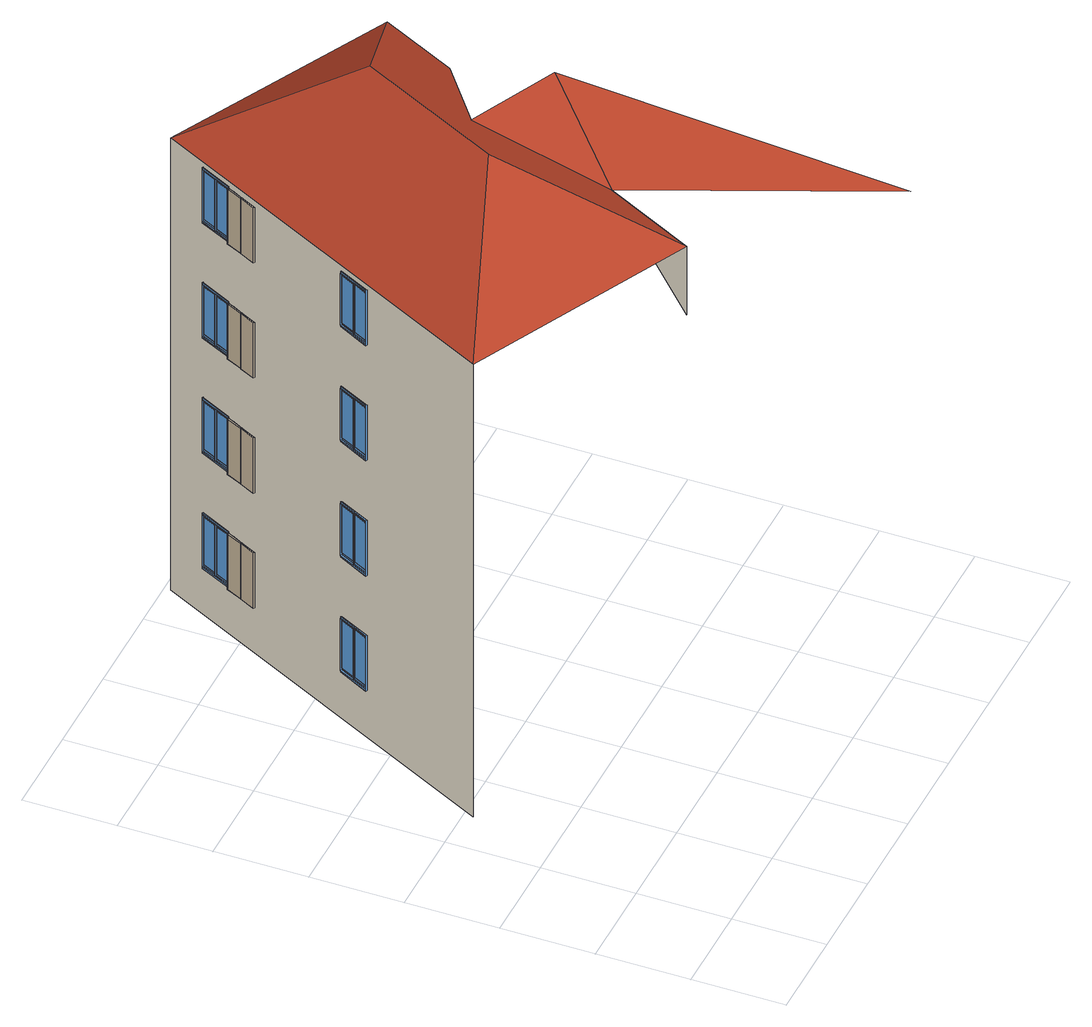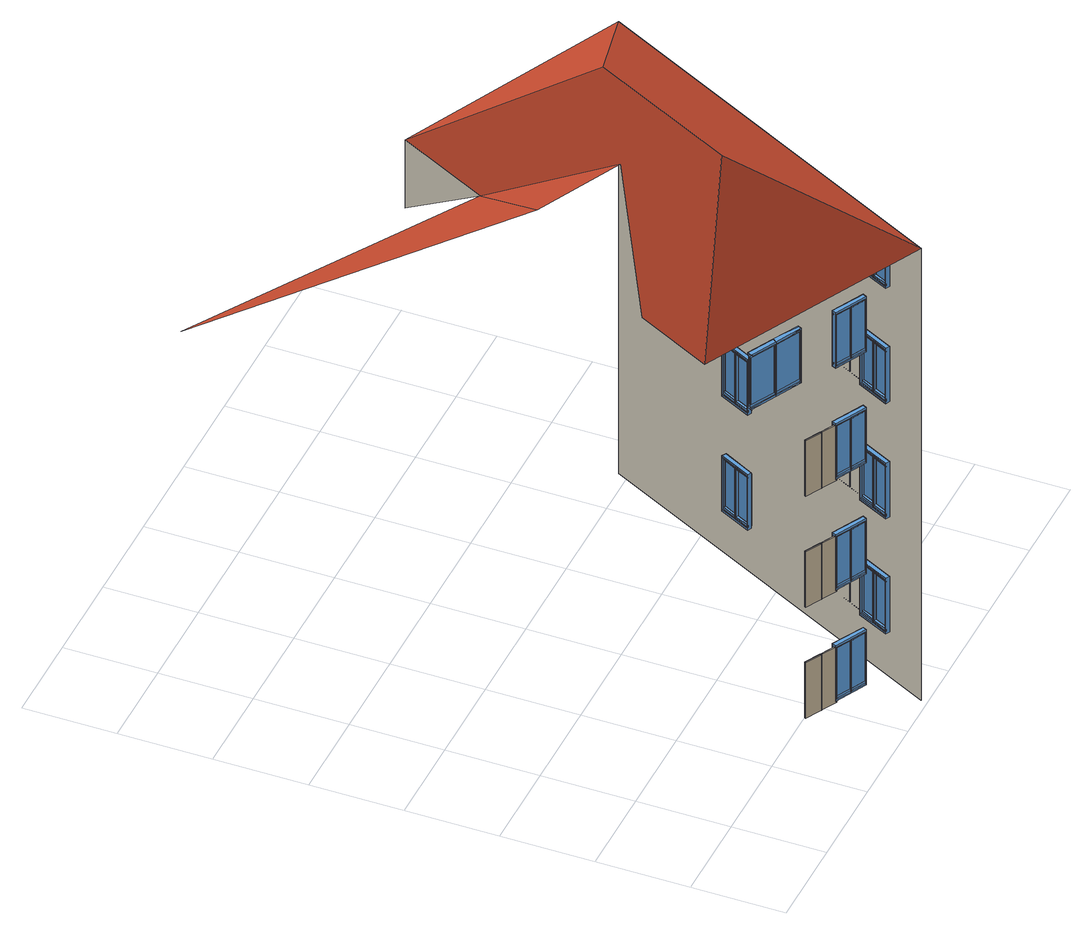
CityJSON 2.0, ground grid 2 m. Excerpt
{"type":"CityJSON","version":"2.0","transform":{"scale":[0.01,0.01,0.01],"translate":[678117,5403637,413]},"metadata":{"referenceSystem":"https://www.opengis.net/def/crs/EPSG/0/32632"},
"CityObjects":{
"building1":{"type":"Building","attributes":{"measuredHeight":13.29},"children":["building1-1","building1-2","building1-3","building1-4","building1-5","building1-6","building1-7"],"geometry":[{"type":"MultiSurface","lod":"3","boundaries":[[[0,1,2,3]],[[4,5,6,7]],[[8,9,10,11]],[[12,13,14,15]],[[16,17,18,19]],[[20,21,22,23]],[[24,25,26,27]],[[28,29,30,31]],[[32,33,34,35]],[[36,37,38,39]],[[40,41,42,43]],[[44,45,46,47]],[[48,49,50,51]],[[52,53,54,55]],[[56,57,58,59]],[[60,61,62,63]],[[1,64,65,2]],[[5,66,67,6]],[[9,68,69,10]],[[13,70,71,14]],[[33,72,73,34]],[[37,74,75,38]],[[41,76,77,42]],[[45,78,79,46]],[[35,80,81,32]],[[39,82,83,36]],[[43,84,85,40]],[[47,86,87,44]],[[50,88,89,51],[32,81,72,33]],[[54,90,91,55],[36,83,74,37]],[[58,92,93,59],[40,85,76,41]],[[62,94,95,63],[44,87,78,45]],[[96,0,3,97]],[[98,4,7,99]],[[100,8,11,101]],[[102,12,15,103]],[[49,104,88,50]],[[53,105,90,54]],[[57,106,92,58]],[[61,107,94,62]],[[73,34,35,80]],[[75,38,39,82]],[[77,42,43,84]],[[79,46,47,86]],[[1,0,96,64],[80,73,34,35]],[[5,4,98,66],[82,75,38,39]],[[9,8,100,68],[84,77,42,43]],[[13,12,102,70],[86,79,46,47]],[[108,109,16,17],[2,65,110,111,112,113,97,3]],[[114,115,20,21],[6,67,116,117,118,119,99,7]],[[120,121,24,25],[10,69,122,123,124,125,101,11]],[[126,127,28,29],[14,71,128,129,130,131,103,15]],[[132,48,51,89]],[[133,52,55,91]],[[134,56,59,93]],[[135,60,63,95]],[[19,136,109,16]],[[23,137,115,20]],[[27,138,121,24]],[[31,139,127,28]],[[113,110,65,97]],[[119,116,67,99]],[[125,122,69,101]],[[131,128,71,103]],[[64,96,97,65]],[[66,98,99,67]],[[68,100,101,69]],[[70,102,103,71]],[[140,141,110,113]],[[142,143,116,119]],[[144,145,122,125]],[[146,147,128,131]],[[148,136,19,18],[149,104,49,48,132,150,151,152]],[[153,137,23,22],[154,105,53,52,133,155,156,157]],[[158,138,27,26],[159,106,57,56,134,160,161,162]],[[163,139,31,30],[164,107,61,60,135,165,166,167]],[[168,169,170,171],[127,126,29,28],[17,16,109,108],[120,25,24,121],[114,21,20,115],[172,173,174,175],[176,177,178,179],[180,181,182,183],[184,185,186,187]],[[80,73,72,81]],[[82,75,74,83]],[[84,77,76,85]],[[86,79,78,87]],[[188,189,190,191]],[[192,193,194,195]],[[196,197,198,199]],[[200,201,202,203]],[[132,89,88,104]],[[133,91,90,105]],[[134,93,92,106]],[[135,95,94,107]],[[149,204,205,150]],[[154,206,207,155]],[[159,208,209,160]],[[164,210,211,165]],[[104,149,150,132]],[[105,154,155,133]],[[106,159,160,134]],[[107,164,165,135]],[[148,18,17,108]],[[153,22,21,114]],[[158,26,25,120]],[[163,30,29,126]],[[141,212,111,110]],[[143,213,117,116]],[[145,214,123,122]],[[147,215,129,128]],[[188,216,217,189]],[[192,218,219,193]],[[196,220,221,197]],[[200,222,223,201]],[[189,217,224,190]],[[193,219,225,194]],[[197,221,226,198]],[[201,223,227,202]],[[228,216,188,191]],[[229,218,192,195]],[[230,220,196,199]],[[231,222,200,203]],[[232,140,113,112]],[[233,142,119,118]],[[234,144,125,124]],[[235,146,131,130]],[[149,152,236,204]],[[154,157,237,206]],[[159,162,238,208]],[[164,167,239,210]],[[212,141,140,232],[216,217,189,188]],[[213,143,142,233],[218,219,193,192]],[[214,145,144,234],[220,221,197,196]],[[215,147,146,235],[222,223,201,200]],[[224,190,191,228,240,205,204,236]],[[225,194,195,229,241,207,206,237]],[[226,198,199,230,242,209,208,238]],[[227,202,203,231,243,211,210,239]],[[151,150,205,240]],[[156,155,207,241]],[[161,160,209,242]],[[166,165,211,243]],[[212,232,112,111]],[[213,233,118,117]],[[214,234,124,123]],[[215,235,130,129]],[[224,217,216,228]],[[225,219,218,229]],[[226,221,220,230]],[[227,223,222,231]],[[108,109,136,148]],[[114,115,137,153]],[[120,121,138,158]],[[126,127,139,163]],[[152,151,240,228,224,236]],[[157,156,241,229,225,237]],[[162,161,242,230,226,238]],[[167,166,243,231,227,239]],[[168,244,245]],[[245,246,169,168]],[[247,248,244]],[[249,250,251,252]],[[253,254,255,256]],[[257,258,259,260]],[[261,262,263,264]],[[183,182,265,266]],[[174,173,267,268]],[[176,179,269,270]],[[186,185,271,272]],[[273,274,275,276]],[[277,278,279,280]],[[281,282,283,284]],[[285,286,287,288]],[[289,290,291,292]],[[293,294,295,296]],[[297,298,299,300]],[[301,302,303,304]],[[250,305,306,251]],[[254,307,308,255]],[[258,309,310,259]],[[262,311,312,263]],[[274,313,314,275]],[[278,315,316,279]],[[282,317,318,283]],[[286,319,320,287]],[[276,321,322,273]],[[280,323,324,277]],[[284,325,326,281]],[[288,327,328,285]],[[291,329,330,292],[273,322,313,274]],[[295,331,332,296],[277,324,315,278]],[[299,333,334,300],[281,326,317,282]],[[303,335,336,304],[285,328,319,286]],[[337,249,252,338]],[[339,253,256,340]],[[341,257,260,342]],[[343,261,264,344]],[[290,345,329,291]],[[294,346,331,295]],[[298,347,333,299]],[[302,348,335,303]],[[314,275,276,321]],[[316,279,280,323]],[[318,283,284,325]],[[320,287,288,327]],[[250,249,337,305],[321,314,275,276]],[[254,253,339,307],[323,316,279,280]],[[258,257,341,309],[325,318,283,284]],[[262,261,343,311],[327,320,287,288]],[[181,180,183,182],[251,306,349,350,351,352,338,252]],[[172,175,174,173],[255,308,353,354,355,356,340,256]],[[178,177,176,179],[259,310,357,358,359,360,342,260]],[[184,187,186,185],[263,312,361,362,363,364,344,264]],[[365,289,292,330]],[[366,293,296,332]],[[367,297,300,334]],[[368,301,304,336]],[[266,369,180,183]],[[268,370,175,174]],[[270,371,177,176]],[[272,372,187,186]],[[352,349,306,338]],[[356,353,308,340]],[[360,357,310,342]],[[364,361,312,344]],[[305,337,338,306]],[[307,339,340,308]],[[309,341,342,310]],[[311,343,344,312]],[[373,374,349,352]],[[375,376,353,356]],[[377,378,357,360]],[[379,380,361,364]],[[381,369,266,265],[382,345,290,289,365,383,384,385]],[[386,370,268,267],[387,346,294,293,366,388,389,390]],[[391,371,270,269],[392,347,298,297,367,393,394,395]],[[396,372,272,271],[397,348,302,301,368,398,399,400]],[[321,314,313,322]],[[323,316,315,324]],[[325,318,317,326]],[[327,320,319,328]],[[401,402,403,404]],[[405,406,407,408]],[[409,410,411,412]],[[413,414,415,416]],[[365,330,329,345]],[[366,332,331,346]],[[367,334,333,347]],[[368,336,335,348]],[[382,417,418,383]],[[387,419,420,388]],[[392,421,422,393]],[[397,423,424,398]],[[345,382,383,365]],[[346,387,388,366]],[[347,392,393,367]],[[348,397,398,368]],[[381,265,182,181]],[[386,267,173,172]],[[391,269,179,178]],[[396,271,185,184]],[[374,425,350,349]],[[376,426,354,353]],[[378,427,358,357]],[[380,428,362,361]],[[401,429,430,402]],[[405,431,432,406]],[[409,433,434,410]],[[413,435,436,414]],[[402,430,437,403]],[[438,429,401,404]],[[406,432,439,407]],[[440,431,405,408]],[[410,434,441,411]],[[442,433,409,412]],[[414,436,443,415]],[[444,435,413,416]],[[445,373,352,351]],[[446,375,356,355]],[[447,377,360,359]],[[448,379,364,363]],[[382,385,449,417]],[[387,390,450,419]],[[392,395,451,421]],[[397,400,452,423]],[[425,374,373,445],[429,430,402,401]],[[426,376,375,446],[431,432,406,405]],[[427,378,377,447],[433,434,410,409]],[[428,380,379,448],[435,436,414,413]],[[437,403,404,438,453,418,417,449]],[[439,407,408,440,454,420,419,450]],[[441,411,412,442,455,422,421,451]],[[443,415,416,444,456,424,423,452]],[[384,383,418,453]],[[389,388,420,454]],[[394,393,422,455]],[[399,398,424,456]],[[425,445,351,350]],[[426,446,355,354]],[[427,447,359,358]],[[428,448,363,362]],[[437,430,429,438]],[[439,432,431,440]],[[441,434,433,442]],[[443,436,435,444]],[[181,180,369,381]],[[172,175,370,386]],[[178,177,371,391]],[[184,187,372,396]],[[385,384,453,438,437,449]],[[390,389,454,440,439,450]],[[395,394,455,442,441,451]],[[400,399,456,444,443,452]],[[248,457,458,459,246,245,244]],[[460,457,248]],[[461,460,248]],[[462,463,464,465]],[[466,467,468,469]],[[470,471,472,473]],[[474,475,476,477]],[[478,479,480,481]],[[482,483,484,485]],[[486,487,488,489]],[[490,491,492,493]],[[494,495,496,497]],[[498,499,500,501]],[[502,503,504,505]],[[506,507,508,509]],[[510,511,512,513]],[[514,515,516,517]],[[518,519,520,521]],[[522,523,524,525]],[[459,169,246]],[[463,526,527,464]],[[467,528,529,468]],[[471,530,531,472]],[[475,532,533,476]],[[464,527,534,465],[494,535,536,495]],[[468,529,537,469],[498,538,539,499]],[[472,531,540,473],[502,541,542,503]],[[476,533,543,477],[506,544,545,507]],[[497,546,535,494]],[[501,547,538,498]],[[505,548,541,502]],[[509,549,544,506]],[[495,536,550,496]],[[499,539,551,500]],[[503,542,552,504]],[[507,545,553,508]],[[511,554,555,512]],[[515,556,557,516]],[[519,558,559,520]],[[523,560,561,524]],[[562,462,465,534]],[[563,466,469,537]],[[564,470,473,540]],[[565,474,477,543]],[[550,496,497,546]],[[551,500,501,547]],[[552,504,505,548]],[[553,508,509,549]],[[511,510,566,554],[546,550,496,497]],[[515,514,567,556],[547,551,500,501]],[[519,518,568,558],[548,552,504,505]],[[523,522,569,560],[549,553,508,509]],[[570,571,481,480],[572,526,463,462,562,573,574,575]],[[576,577,485,484],[578,528,467,466,563,579,580,581]],[[582,583,489,488],[584,530,471,470,564,585,586,587]],[[588,589,493,492],[590,532,475,474,565,591,592,593]],[[566,510,513,594]],[[567,514,517,595]],[[568,518,521,596]],[[569,522,525,597]],[[481,571,598,478]],[[485,577,599,482]],[[489,583,600,486]],[[493,589,601,490]],[[526,572,573,562]],[[528,578,579,563]],[[530,584,585,564]],[[532,590,591,565]],[[562,534,527,526]],[[563,537,529,528]],[[564,540,531,530]],[[565,543,533,532]],[[572,602,603,573]],[[578,604,605,579]],[[584,606,607,585]],[[590,608,609,591]],[[610,598,478,479],[512,555,611,612,613,614,594,513]],[[615,599,482,483],[516,557,616,617,618,619,595,517]],[[620,600,486,487],[520,559,621,622,623,624,596,521]],[[625,601,490,491],[524,561,626,627,628,629,597,525]],[[546,550,536,535]],[[547,551,539,538]],[[548,552,542,541]],[[549,553,545,544]],[[630,631,632,633]],[[634,635,636,637]],[[638,639,640,641]],[[642,643,644,645]],[[554,566,594,555]],[[556,567,595,557]],[[558,568,596,559]],[[560,569,597,561]],[[646,647,611,614]],[[648,649,616,619]],[[650,651,621,624]],[[652,653,626,629]],[[614,611,555,594]],[[619,616,557,595]],[[624,621,559,596]],[[629,626,561,597]],[[570,480,479,610]],[[576,484,483,615]],[[582,488,487,620]],[[588,492,491,625]],[[572,575,654,602]],[[578,581,655,604]],[[584,587,656,606]],[[590,593,657,608]],[[631,658,659,632]],[[660,661,630,633]],[[635,662,663,636]],[[664,665,634,637]],[[639,666,667,640]],[[668,669,638,641]],[[643,670,671,644]],[[672,673,642,645]],[[630,661,658,631]],[[634,665,662,635]],[[638,669,666,639]],[[642,673,670,643]],[[659,632,633,660,674,603,602,654]],[[663,636,637,664,675,605,604,655]],[[667,640,641,668,676,607,606,656]],[[671,644,645,672,677,609,608,657]],[[574,573,603,674]],[[580,579,605,675]],[[586,585,607,676]],[[592,591,609,677]],[[647,678,612,611]],[[649,679,617,616]],[[651,680,622,621]],[[653,681,627,626]],[[678,647,646,682],[661,658,631,630]],[[679,649,648,683],[665,662,635,634]],[[680,651,650,684],[669,666,639,638]],[[681,653,652,685],[673,670,643,642]],[[682,646,614,613]],[[683,648,619,618]],[[684,650,624,623]],[[685,652,629,628]],[[575,574,674,660,659,654]],[[581,580,675,664,663,655]],[[587,586,676,668,667,656]],[[593,592,677,672,671,657]],[[659,658,661,660]],[[663,662,665,664]],[[667,666,669,668]],[[671,670,673,672]],[[610,598,571,570]],[[615,599,577,576]],[[620,600,583,582]],[[625,601,589,588]],[[678,682,613,612]],[[679,683,618,617]],[[680,684,623,622]],[[681,685,628,627]],[[686,687,688,689]],[[690,691,692,693]],[[694,695,696,697]],[[698,699,700,701]],[[688,702,703,689],[694,704,705,695]],[[706,707,690,693]],[[697,708,704,694]],[[709,710,692,691]],[[695,705,711,696]],[[687,712,702,688]],[[699,713,714,700]],[[714,707,690,691,709,715,701,700]],[[716,686,689,703]],[[706,693,692,710,712,687,686,716]],[[711,696,697,708]],[[699,698,717,713],[708,711,696,697]],[[717,698,701,715]],[[718,719,720,721]],[[707,714,715,709,710,712,716,706]],[[722,723,724,725]],[[726,727,728,729]],[[730,731,706,716,712,710,732,733,719,718]],[[709,734,732,710]],[[719,733,735,720]],[[720,735,736,721],[722,737,738,723]],[[725,739,737,722]],[[723,738,740,724]],[[727,741,742,728]],[[743,707,714,715,709,734,744,729,728,742]],[[730,718,721,736]],[[707,706,731,743]],[[740,724,725,739]],[[727,726,745,741],[739,740,724,725]]],"semantics":{"surfaces":[{"type":"Window"},{"type":"WallSurface"},{"type":"RoofSurface","klumMaterialClass":"Ceramic","klumMaterialIndex":"D201","materialUncertainty":0.3}],"values":[0,0,0,0,0,0,0,0,0,0,0,0,0,0,0,0,0,0,0,0,0,0,0,0,0,0,0,0,0,0,0,0,0,0,0,0,0,0,0,0,0,0,0,0,0,0,0,0,0,0,0,0,0,0,0,0,0,0,0,0,0,0,0,0,0,0,0,0,0,0,0,0,0,0,0,0,1,0,0,0,0,0,0,0,0,0,0,0,0,0,0,0,0,0,0,0,0,0,0,0,0,0,0,0,0,0,0,0,0,0,0,0,0,0,0,0,0,0,0,0,0,0,0,0,0,0,0,0,0,0,0,0,0,0,0,0,0,0,0,0,0,0,0,0,0,0,0,0,0,0,0,0,0,2,2,1,0,0,0,0,0,0,0,0,0,0,0,0,0,0,0,0,0,0,0,0,0,0,0,0,0,0,0,0,0,0,0,0,0,0,0,0,0,0,0,0,0,0,0,0,0,0,0,0,0,0,0,0,0,0,0,0,0,0,0,0,0,0,0,0,0,0,0,0,0,0,0,0,0,0,0,0,0,0,0,0,0,0,0,0,0,0,0,0,0,0,0,0,0,0,0,0,0,0,0,0,0,0,0,0,0,0,0,0,0,0,0,0,0,0,0,0,0,0,0,0,0,0,0,0,0,0,0,0,0,0,0,0,0,0,0,0,0,0,0,0,0,0,0,0,0,0,0,0,0,0,0,0,2,2,2,0,0,0,0,0,0,0,0,0,0,0,0,0,0,0,0,2,0,0,0,0,0,0,0,0,0,0,0,0,0,0,0,0,0,0,0,0,0,0,0,0,0,0,0,0,0,0,0,0,0,0,0,0,0,0,0,0,0,0,0,0,0,0,0,0,0,0,0,0,0,0,0,0,0,0,0,0,0,0,0,0,0,0,0,0,0,0,0,0,0,0,0,0,0,0,0,0,0,0,0,0,0,0,0,0,0,0,0,0,0,0,0,0,0,0,0,0,0,0,0,0,0,0,0,0,0,0,0,0,0,0,0,0,0,0,0,0,0,0,0,0,0,0,0,0,0,0,0,0,0,0,0,0,0,0,0,0,0,0,0,0,0,0,0,0,0,0,0,0,0,0,0,0,0,0,0,0,0,0,0,0,0,0,0,0,0]}}]},
"building1-1":{"type":"BuildingInstallation","attributes":{"klumMaterialClass":"Wood","klumMaterialIndex":"L001","materialUncertainty":0.3},"parents":["building1"],"geometry":[{"type":"MultiSurface","lod":"3","boundaries":[[[746,747,748,749]],[[748,750,751,747]],[[752,751,750,753]],[[749,748,750,753]],[[754,755,751,752]],[[756,757,747,746]],[[752,751,747,746]],[[756,757,755,754]],[[755,757,747,751]],[[746,756,754,752]],[[752,753,749,746]],[[758,759,748,749]],[[760,761,762,763]],[[753,750,761,760]],[[763,762,759,758]],[[762,761,750,748,759]],[[758,749,753,760,763]]]}]},
"building1-2":{"type":"BuildingInstallation","attributes":{"klumMaterialClass":"Wood","klumMaterialIndex":"L001","materialUncertainty":0.3},"parents":["building1"],"geometry":[{"type":"MultiSurface","lod":"3","boundaries":[[[764,765,766,767]],[[766,768,769,765]],[[770,769,768,771]],[[767,766,768,771]],[[772,773,769,770]],[[774,775,765,764]],[[770,769,765,764]],[[774,775,773,772]],[[773,775,765,769]],[[764,774,772,770]],[[770,771,767,764]],[[776,777,766,767]],[[778,779,780,781]],[[771,768,779,778]],[[781,780,777,776]],[[780,779,768,766,777]],[[776,767,771,778,781]]]}]},
"building1-3":{"type":"BuildingInstallation","attributes":{"klumMaterialClass":"Wood","klumMaterialIndex":"L001","materialUncertainty":0.3},"parents":["building1"],"geometry":[{"type":"MultiSurface","lod":"3","boundaries":[[[782,783,784,785]],[[784,786,787,783]],[[788,787,786,789]],[[785,784,786,789]],[[790,791,787,788]],[[792,793,783,782]],[[788,787,783,782]],[[792,793,791,790]],[[791,793,783,787]],[[782,792,790,788]],[[788,789,785,782]],[[794,795,784,785]],[[796,797,798,799]],[[789,786,797,796]],[[799,798,795,794]],[[798,797,786,784,795]],[[794,785,789,796,799]]]}]},
"building1-4":{"type":"BuildingInstallation","attributes":{"klumMaterialClass":"Wood","klumMaterialIndex":"L001","materialUncertainty":0.3},"parents":["building1"],"geometry":[{"type":"MultiSurface","lod":"3","boundaries":[[[800,801,802,803]],[[802,804,805,801]],[[806,805,804,807]],[[803,802,804,807]],[[808,809,805,806]],[[810,811,801,800]],[[806,805,801,800]],[[810,811,809,808]],[[809,811,801,805]],[[800,810,808,806]],[[806,807,803,800]],[[812,813,802,803]],[[814,815,816,817]],[[807,804,815,814]],[[817,816,813,812]],[[816,815,804,802,813]],[[812,803,807,814,817]]]}]},
"building1-5":{"type":"BuildingInstallation","attributes":{"klumMaterialClass":"Wood","klumMaterialIndex":"L001","materialUncertainty":0.3},"parents":["building1"],"geometry":[{"type":"MultiSurface","lod":"3","boundaries":[[[818,819,820,821]],[[820,822,823,819]],[[824,823,822,825]],[[821,820,822,825]],[[826,620,823,824]],[[827,600,819,818]],[[824,823,819,818]],[[827,600,620,826]],[[620,600,819,823]],[[818,827,826,824]],[[824,825,821,818]],[[828,829,820,821]],[[830,831,832,833]],[[825,822,831,830]],[[833,832,829,828]],[[832,831,822,820,829]],[[828,821,825,830,833]]]}]},
"building1-6":{"type":"BuildingInstallation","attributes":{"klumMaterialClass":"Wood","klumMaterialIndex":"L001","materialUncertainty":0.3},"parents":["building1"],"geometry":[{"type":"MultiSurface","lod":"3","boundaries":[[[834,835,836,837]],[[836,838,839,835]],[[840,839,838,841]],[[837,836,838,841]],[[842,615,839,840]],[[843,599,835,834]],[[840,839,835,834]],[[843,599,615,842]],[[615,599,835,839]],[[834,843,842,840]],[[840,841,837,834]],[[844,845,836,837]],[[846,847,848,849]],[[841,838,847,846]],[[849,848,845,844]],[[848,847,838,836,845]],[[844,837,841,846,849]]]}]},
"building1-7":{"type":"BuildingInstallation","attributes":{"klumMaterialClass":"Wood","klumMaterialIndex":"L001","materialUncertainty":0.3},"parents":["building1"],"geometry":[{"type":"MultiSurface","lod":"3","boundaries":[[[850,851,852,853]],[[852,854,855,851]],[[856,855,854,857]],[[853,852,854,857]],[[858,625,855,856]],[[859,601,851,850]],[[856,855,851,850]],[[859,601,625,858]],[[625,601,851,855]],[[850,859,858,856]],[[856,857,853,850]],[[860,861,852,853]],[[862,863,864,865]],[[857,854,863,862]],[[865,864,861,860]],[[864,863,854,852,861]],[[860,853,857,862,865]]]}]}
},
"vertices":[
[242,866,1194],[242,866,1065],[239,867,1065],[239,867,1194],[242,866,336],[242,866,207],[239,867,207],[239,867,336],[242,866,622],[242,866,493],[239,867,493],[239,867,622],[242,866,908],[242,866,779],[239,867,779],[239,867,908],[239,866,1061],[239,866,1198],[248,861,1198],[248,861,1061],[239,866,202],[239,866,340],[248,861,340],[248,861,202],[239,866,488],[239,866,626],[248,861,626],[248,861,488],[239,866,775],[239,866,912],[248,861,912],[248,861,775],[246,864,1070],[246,864,1188],[242,866,1188],[242,866,1070],[246,864,212],[246,864,330],[242,866,330],[242,866,212],[246,864,499],[246,864,616],[242,866,616],[242,866,499],[246,864,785],[246,864,902],[242,866,902],[242,866,785],[248,862,1065],[248,862,1194],[246,863,1194],[246,863,1065],[248,862,207],[248,862,336],[246,863,336],[246,863,207],[248,862,493],[248,862,622],[246,863,622],[246,863,493],[248,862,779],[248,862,908],[246,863,908],[246,863,779],[258,898,1065],[256,899,1065],[258,898,207],[256,899,207],[258,898,493],[256,899,493],[258,898,779],[256,899,779],[262,895,1188],[258,897,1188],[262,895,330],[258,897,330],[262,895,616],[258,897,616],[262,895,902],[258,897,902],[258,897,1070],[262,895,1070],[258,897,212],[262,895,212],[258,897,499],[262,895,499],[258,897,785],[262,895,785],[263,896,1194],[263,896,1065],[263,896,336],[263,896,207],[263,896,622],[263,896,493],[263,896,908],[263,896,779],[258,898,1194],[256,899,1194],[258,898,336],[256,899,336],[258,898,622],[256,899,622],[258,898,908],[256,899,908],[265,895,1194],[265,895,336],[265,895,622],[265,895,908],[274,934,1198],[274,934,1061],[256,900,1065],[273,934,1065],[273,934,1194],[256,900,1194],[274,934,340],[274,934,202],[256,900,207],[273,934,207],[273,934,336],[256,900,336],[274,934,626],[274,934,488],[256,900,493],[273,934,493],[273,934,622],[256,900,622],[274,934,912],[274,934,775],[256,900,779],[273,934,779],[273,934,908],[256,900,908],[265,895,1065],[265,895,207],[265,895,493],[265,895,779],[283,930,1061],[283,930,202],[283,930,488],[283,930,775],[259,899,1194],[259,899,1065],[259,899,336],[259,899,207],[259,899,622],[259,899,493],[259,899,908],[259,899,779],[283,930,1198],[265,896,1194],[265,896,1065],[282,929,1065],[282,929,1194],[283,930,340],[265,896,336],[265,896,207],[282,929,207],[282,929,336],[283,930,626],[265,896,622],[265,896,493],[282,929,493],[282,929,622],[283,930,912],[265,896,908],[265,896,779],[282,929,779],[282,929,908],[94,580,1214],[503,1387,1214],[503,1387,90],[94,580,90],[461,1303,1198],[426,1234,1198],[426,1234,1061],[461,1303,1061],[426,1234,775],[461,1303,775],[461,1303,912],[426,1234,912],[461,1303,488],[461,1303,626],[426,1234,626],[426,1234,488],[461,1303,340],[426,1234,340],[426,1234,202],[461,1303,202],[259,900,1070],[259,900,1188],[264,898,1188],[264,898,1070],[259,900,212],[259,900,330],[264,898,330],[264,898,212],[259,900,499],[259,900,616],[264,898,616],[264,898,499],[259,900,785],[259,900,902],[264,898,902],[264,898,785],[263,897,1194],[263,897,1065],[263,897,336],[263,897,207],[263,897,622],[263,897,493],[263,897,908],[263,897,779],[276,932,1065],[276,932,207],[276,932,493],[276,932,779],[275,932,1070],[275,932,1188],[275,932,212],[275,932,330],[275,932,499],[275,932,616],[275,932,785],[275,932,902],[280,930,1188],[280,930,330],[280,930,616],[280,930,902],[280,930,1070],[280,930,212],[280,930,499],[280,930,785],[276,932,1194],[276,932,336],[276,932,622],[276,932,908],[280,930,1194],[280,930,336],[280,930,622],[280,930,908],[280,930,1065],[280,930,207],[280,930,493],[280,930,779],[586,342,1214],[464,705,1419],[624,1020,1419],[586,342,1044],[688,542,1214],[429,1234,622],[429,1234,493],[426,1235,493],[426,1235,622],[429,1234,1194],[429,1234,1065],[426,1235,1065],[426,1235,1194],[429,1234,908],[429,1234,779],[426,1235,779],[426,1235,908],[429,1234,336],[429,1234,207],[426,1235,207],[426,1235,336],[435,1229,626],[435,1229,488],[435,1229,1198],[435,1229,1061],[435,1229,912],[435,1229,775],[435,1229,340],[435,1229,202],[433,1233,499],[433,1233,616],[429,1235,616],[429,1235,499],[433,1233,1070],[433,1233,1188],[429,1235,1188],[429,1235,1070],[433,1233,785],[433,1233,902],[429,1235,902],[429,1235,785],[433,1233,212],[433,1233,330],[429,1235,330],[429,1235,212],[435,1230,493],[435,1230,622],[433,1232,622],[433,1232,493],[435,1230,1065],[435,1230,1194],[433,1232,1194],[433,1232,1065],[435,1230,779],[435,1230,908],[433,1232,908],[433,1232,779],[435,1230,207],[435,1230,336],[433,1232,336],[433,1232,207],[445,1267,493],[443,1268,493],[445,1267,1065],[443,1268,1065],[445,1267,779],[443,1268,779],[445,1267,207],[443,1268,207],[449,1263,616],[444,1265,616],[449,1263,1188],[444,1265,1188],[449,1263,902],[444,1265,902],[449,1263,330],[444,1265,330],[444,1265,499],[449,1263,499],[444,1265,1070],[449,1263,1070],[444,1265,785],[449,1263,785],[444,1265,212],[449,1263,212],[449,1264,622],[449,1264,493],[449,1264,1194],[449,1264,1065],[449,1264,908],[449,1264,779],[449,1264,336],[449,1264,207],[445,1267,622],[443,1268,622],[445,1267,1194],[443,1268,1194],[445,1267,908],[443,1268,908],[445,1267,336],[443,1268,336],[452,1263,622],[452,1263,1194],[452,1263,908],[452,1263,336],[443,1269,493],[460,1302,493],[460,1302,622],[443,1269,622],[443,1269,1065],[460,1302,1065],[460,1302,1194],[443,1269,1194],[443,1269,779],[460,1302,779],[460,1302,908],[443,1269,908],[443,1269,207],[460,1302,207],[460,1302,336],[443,1269,336],[452,1263,493],[452,1263,1065],[452,1263,779],[452,1263,207],[470,1298,488],[470,1298,1061],[470,1298,775],[470,1298,202],[446,1268,622],[446,1268,493],[446,1268,1194],[446,1268,1065],[446,1268,908],[446,1268,779],[446,1268,336],[446,1268,207],[470,1298,626],[452,1264,622],[452,1264,493],[469,1297,493],[469,1297,622],[470,1298,1198],[452,1264,1194],[452,1264,1065],[469,1297,1065],[469,1297,1194],[470,1298,912],[452,1264,908],[452,1264,779],[469,1297,779],[469,1297,908],[470,1298,340],[452,1264,336],[452,1264,207],[469,1297,207],[469,1297,336],[446,1268,499],[446,1268,616],[451,1266,616],[451,1266,499],[446,1268,1070],[446,1268,1188],[451,1266,1188],[451,1266,1070],[446,1268,785],[446,1268,902],[451,1266,902],[451,1266,785],[446,1268,212],[446,1268,330],[451,1266,330],[451,1266,212],[450,1265,622],[450,1265,493],[450,1265,1194],[450,1265,1065],[450,1265,908],[450,1265,779],[450,1265,336],[450,1265,207],[462,1301,493],[462,1301,1065],[462,1301,779],[462,1301,207],[462,1300,499],[462,1300,616],[462,1300,1070],[462,1300,1188],[462,1300,785],[462,1300,902],[462,1300,212],[462,1300,330],[467,1298,616],[467,1298,499],[467,1298,1188],[467,1298,1070],[467,1298,902],[467,1298,785],[467,1298,330],[467,1298,212],[462,1301,622],[462,1301,1194],[462,1301,908],[462,1301,336],[467,1298,622],[467,1298,1194],[467,1298,908],[467,1298,336],[467,1298,493],[467,1298,1065],[467,1298,779],[467,1298,207],[635,814,1341],[907,974,1214],[991,1140,1214],[829,721,1343],[1101,92,1044],[624,1315,1034],[624,1315,1163],[625,1317,1163],[625,1317,1034],[624,1315,482],[624,1315,611],[625,1317,611],[625,1317,482],[624,1315,758],[624,1315,887],[625,1317,887],[625,1317,758],[624,1315,206],[624,1315,335],[625,1317,335],[625,1317,206],[627,1324,1030],[627,1324,1168],[623,1316,1168],[623,1316,1030],[627,1324,478],[627,1324,616],[623,1316,616],[623,1316,478],[627,1324,754],[627,1324,892],[623,1316,892],[623,1316,754],[627,1324,202],[627,1324,340],[623,1316,340],[623,1316,202],[626,1317,1040],[626,1317,1158],[628,1321,1158],[628,1321,1040],[626,1317,488],[626,1317,606],[628,1321,606],[628,1321,488],[626,1317,764],[626,1317,882],[628,1321,882],[628,1321,764],[626,1317,212],[626,1317,330],[628,1321,330],[628,1321,212],[627,1322,1163],[627,1322,1034],[629,1324,1034],[629,1324,1163],[627,1322,611],[627,1322,482],[629,1324,482],[629,1324,611],[627,1322,887],[627,1322,758],[629,1324,758],[629,1324,887],[627,1322,335],[627,1322,206],[629,1324,206],[629,1324,335],[657,1298,1163],[658,1301,1163],[657,1298,611],[658,1301,611],[657,1298,887],[658,1301,887],[657,1298,335],[658,1301,335],[658,1301,1034],[656,1301,1040],[656,1301,1158],[658,1301,482],[656,1301,488],[656,1301,606],[658,1301,758],[656,1301,764],[656,1301,882],[658,1301,206],[656,1301,212],[656,1301,330],[659,1306,1040],[659,1306,488],[659,1306,764],[659,1306,212],[659,1306,1158],[659,1306,606],[659,1306,882],[659,1306,330],[660,1305,1034],[661,1307,1034],[660,1305,482],[661,1307,482],[660,1305,758],[661,1307,758],[660,1305,206],[661,1307,206],[657,1298,1034],[657,1298,482],[657,1298,758],[657,1298,206],[660,1305,1163],[660,1305,611],[660,1305,887],[660,1305,335],[692,1280,1168],[692,1280,1030],[658,1298,1163],[658,1298,1034],[690,1281,1034],[690,1281,1163],[692,1280,616],[692,1280,478],[658,1298,611],[658,1298,482],[690,1281,482],[690,1281,611],[692,1280,892],[692,1280,754],[658,1298,887],[658,1298,758],[690,1281,758],[690,1281,887],[692,1280,340],[692,1280,202],[658,1298,335],[658,1298,206],[690,1281,206],[690,1281,335],[661,1307,1163],[661,1307,611],[661,1307,887],[661,1307,335],[696,1289,1030],[696,1289,478],[696,1289,754],[696,1289,202],[659,1300,1163],[659,1300,1034],[659,1300,611],[659,1300,482],[659,1300,887],[659,1300,758],[659,1300,335],[659,1300,206],[696,1289,1168],[662,1307,1034],[695,1290,1034],[695,1290,1163],[662,1307,1163],[696,1289,616],[662,1307,482],[695,1290,482],[695,1290,611],[662,1307,611],[696,1289,892],[662,1307,758],[695,1290,758],[695,1290,887],[662,1307,887],[696,1289,340],[662,1307,206],[695,1290,206],[695,1290,335],[662,1307,335],[662,1304,1040],[662,1304,1158],[660,1300,1158],[660,1300,1040],[662,1304,488],[662,1304,606],[660,1300,606],[660,1300,488],[662,1304,764],[662,1304,882],[660,1300,882],[660,1300,764],[662,1304,212],[662,1304,330],[660,1300,330],[660,1300,212],[661,1305,1163],[661,1305,1034],[661,1305,611],[661,1305,482],[661,1305,887],[661,1305,758],[661,1305,335],[661,1305,206],[692,1283,1163],[692,1283,611],[692,1283,887],[692,1283,335],[694,1288,1158],[692,1283,1158],[692,1283,1040],[694,1288,1040],[694,1288,606],[692,1283,606],[692,1283,488],[694,1288,488],[694,1288,882],[692,1283,882],[692,1283,764],[694,1288,764],[694,1288,330],[692,1283,330],[692,1283,212],[694,1288,212],[692,1283,1034],[692,1283,482],[692,1283,758],[692,1283,206],[694,1288,1034],[694,1288,482],[694,1288,758],[694,1288,206],[694,1288,1163],[694,1288,611],[694,1288,887],[694,1288,335],[770,1241,1043],[770,1241,1170],[771,1243,1170],[771,1243,1043],[773,1250,1039],[773,1250,1175],[769,1242,1175],[769,1242,1039],[773,1242,1049],[773,1242,1165],[775,1247,1165],[775,1247,1049],[774,1247,1170],[774,1247,1043],[775,1250,1043],[775,1250,1170],[826,1215,1170],[826,1215,1043],[824,1216,1049],[824,1216,1165],[825,1213,1039],[830,1222,1039],[827,1221,1049],[830,1222,1175],[825,1213,1175],[827,1221,1165],[825,1213,1170],[828,1220,1043],[830,1222,1043],[830,1222,1170],[825,1213,1043],[828,1220,1170],[827,1212,1043],[827,1212,1170],[828,1214,1170],[828,1214,1043],[829,1214,1049],[829,1214,1165],[832,1218,1165],[832,1218,1049],[830,1219,1170],[830,1219,1043],[831,1221,1043],[831,1221,1170],[881,1184,1043],[881,1184,1039],[881,1184,1175],[881,1184,1170],[886,1193,1175],[883,1187,1170],[883,1187,1043],[881,1188,1049],[881,1188,1165],[883,1192,1049],[883,1192,1165],[885,1191,1043],[886,1193,1043],[886,1193,1039],[886,1193,1170],[885,1191,1170],
[403,1198,488],[406,1196,488],[406,1197,488],[404,1198,488],[406,1197,626],[406,1196,626],[403,1198,626],[404,1198,626],[386,1164,626],[389,1162,626],[386,1164,488],[389,1162,488],[406,1203,488],[409,1201,488],[421,1233,626],[424,1231,626],[424,1231,488],[421,1233,488],
[403,1198,1061],[406,1196,1061],[406,1197,1061],[404,1198,1061],[406,1197,1198],[406,1196,1198],[403,1198,1198],[404,1198,1198],[386,1164,1198],[389,1162,1198],[386,1164,1061],[389,1162,1061],[406,1203,1061],[409,1201,1061],[421,1233,1198],[424,1231,1198],[424,1231,1061],[421,1233,1061],
[403,1198,202],[406,1196,202],[406,1197,202],[404,1198,202],[406,1197,340],[406,1196,340],[403,1198,340],[404,1198,340],[386,1164,340],[389,1162,340],[386,1164,202],[389,1162,202],[406,1203,202],[409,1201,202],[421,1233,340],[424,1231,340],[424,1231,202],[421,1233,202],
[403,1198,775],[406,1196,775],[406,1197,775],[404,1198,775],[406,1197,912],[406,1196,912],[403,1198,912],[404,1198,912],[386,1164,912],[389,1162,912],[386,1164,775],[389,1162,775],[406,1203,775],[409,1201,775],[421,1233,912],[424,1231,912],[424,1231,775],[421,1233,775],
[731,1275,754],[730,1272,754],[731,1272,754],[732,1275,754],[731,1272,892],[730,1272,892],[731,1275,892],[732,1275,892],[698,1292,892],[698,1292,754],[737,1272,754],[735,1270,754],[767,1257,892],[765,1254,892],[765,1254,754],[767,1257,754],
[731,1275,478],[730,1272,478],[731,1272,478],[732,1275,478],[731,1272,616],[730,1272,616],[731,1275,616],[732,1275,616],[698,1292,616],[698,1292,478],[737,1272,478],[735,1270,478],[767,1257,616],[765,1254,616],[765,1254,478],[767,1257,478],
[731,1275,202],[730,1272,202],[731,1272,202],[732,1275,202],[731,1272,340],[730,1272,340],[731,1275,340],[732,1275,340],[698,1292,340],[698,1292,202],[737,1272,202],[735,1270,202],[767,1257,340],[765,1254,340],[765,1254,202],[767,1257,202]
]}
